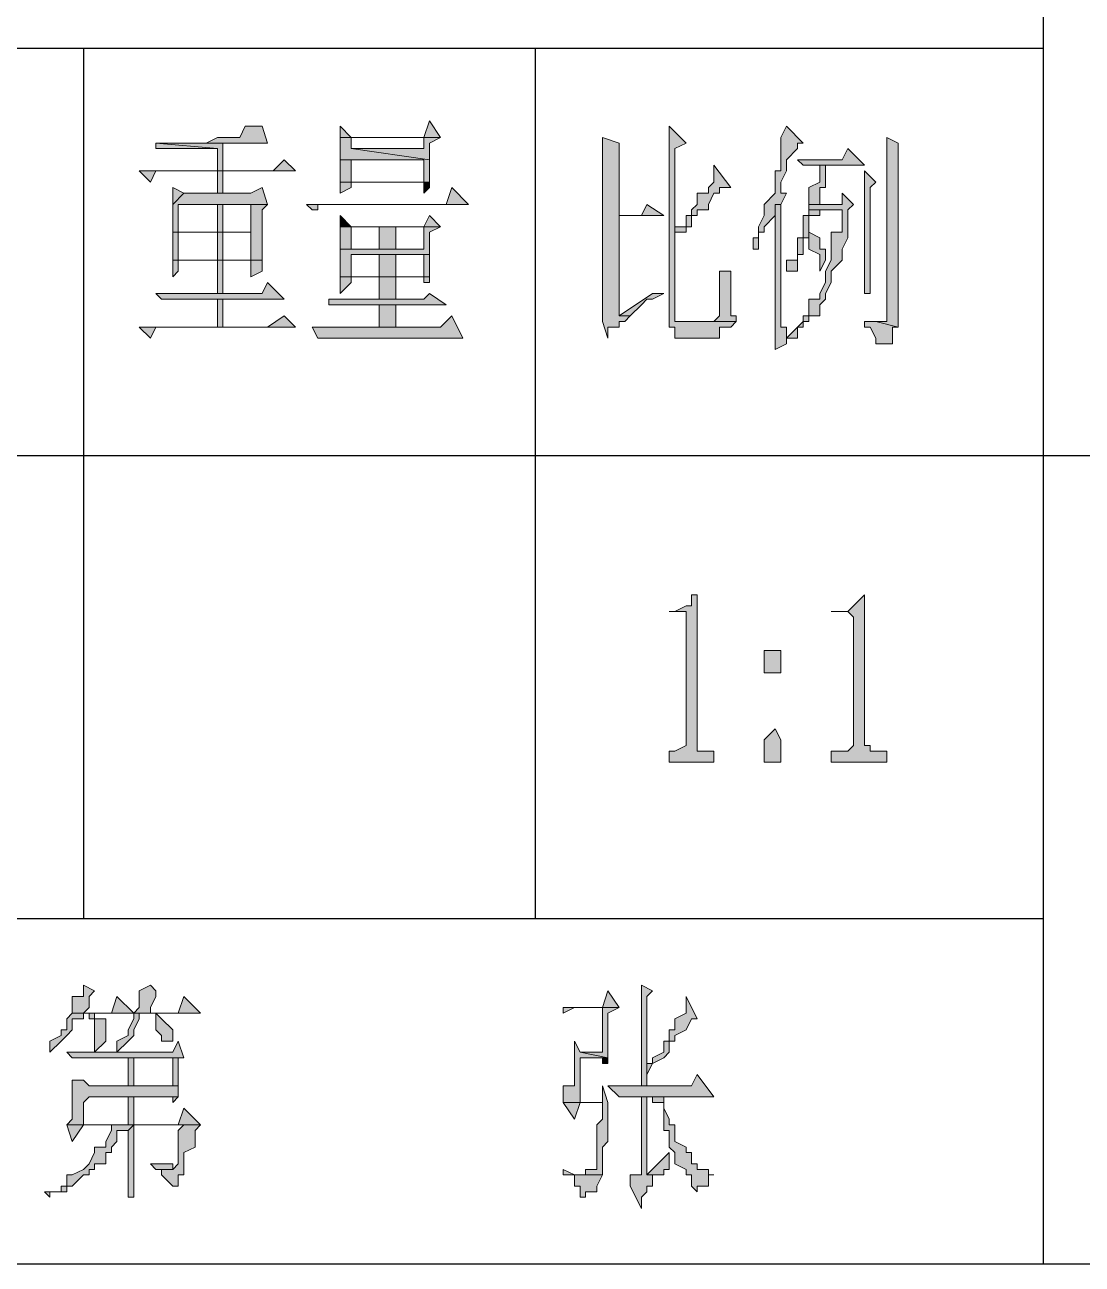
# Model space of a CAD drawing. Header units: millimetres. Extents: x 20 to 821, y 1 to 1134.
# Drawn here: x 724.59 to 758.7, y 0.5 to 40.5 of the extents above; entities that cross this region are included whole.
import ezdxf

# ---------------------------------------------------------------- set-up
doc = ezdxf.new("R2010")
doc.units = ezdxf.units.MM
doc.layers.add('1', color=7, linetype='Continuous')

msp = doc.modelspace()

# ---------------------------------------------------------------- hatches: boundary and pattern name
h = msp.add_hatch(color=0)
h.dxf.hatch_style = 2
h.paths.add_polyline_path([(732.24, 37.221732), (731.7, 37.221732), (731.52, 36.861732), (730.8, 36.861732), (730.44, 36.681732), (730.26, 36.681732), (732.42, 36.681732)])
h = msp.add_hatch(color=0)
h.dxf.hatch_style = 2
h.paths.add_polyline_path([(734.76, 37.221732), (734.76, 36.861732), (737.46, 36.861732), (737.46, 36.501732), (735.12, 36.501732), (737.64, 36.141732), (737.64, 36.681732), (738, 36.861732), (735.12, 36.861732)])
h = msp.add_hatch(color=0)
h.dxf.hatch_style = 2
h.paths.add_polyline_path([(737.64, 37.401732), (737.46, 36.861732), (735.12, 36.861732), (738, 36.861732)])
h = msp.add_hatch(color=0)
h.dxf.hatch_style = 2
h.paths.add_polyline_path([(745.38, 37.221732), (745.38, 30.741732), (745.56, 30.741732), (745.56, 30.381732), (745.92, 30.381732), (747, 30.381732), (747, 30.741732), (747.36, 30.741732), (747.54, 30.921732), (745.92, 30.921732), (745.56, 30.921732), (745.56, 31.101732), (745.56, 36.501732), (745.92, 36.681732)])
h = msp.add_hatch(color=0)
h.dxf.hatch_style = 2
h.paths.add_polyline_path([(749.16, 37.221732), (748.98, 36.861732), (748.98, 35.781732), (748.8, 35.781732), (748.8, 35.061732), (748.44, 34.701732), (748.44, 34.341732), (748.26, 33.981732), (748.26, 33.621732), (748.08, 33.621732), (748.08, 33.261732), (748.26, 33.261732), (748.26, 33.801732), (748.44, 33.801732), (748.44, 33.981732), (748.8, 34.341732), (748.8, 34.701732), (748.98, 34.701732), (749.16, 35.061732), (748.98, 35.061732), (748.98, 35.241732), (748.98, 35.421732), (749.16, 35.781732), (749.16, 36.141732), (749.52, 36.501732), (749.52, 36.681732), (749.7, 36.681732)])
h = msp.add_hatch(color=0)
h.dxf.hatch_style = 2
h.paths.add_polyline_path([(734.76, 36.861732), (734.76, 36.141732), (737.46, 36.141732), (737.46, 35.421732), (735.12, 35.421732), (734.76, 35.421732), (734.76, 35.241732), (734.76, 35.061732), (735.12, 35.241732), (735.12, 35.421732), (737.46, 35.421732), (737.64, 35.421732), (737.64, 35.781732), (737.64, 36.141732), (735.12, 36.501732), (735.12, 36.861732), (737.46, 36.861732)])
h = msp.add_hatch(color=0)
h.dxf.hatch_style = 2
h.paths.add_polyline_path([(743.22, 36.861732), (743.22, 30.921732), (743.4, 30.381732), (743.4, 30.741732), (743.76, 30.741732), (743.76, 30.921732), (743.94, 30.921732), (744.12, 31.101732), (743.76, 31.101732), (743.76, 34.341732), (745.2, 34.341732), (743.76, 34.341732), (743.76, 36.681732)])
h = msp.add_hatch(color=0)
h.dxf.hatch_style = 2
h.paths.add_polyline_path([(752.4, 36.861732), (752.4, 30.921732), (752.04, 30.921732), (752.76, 30.741732), (752.76, 36.681732)])
h = msp.add_hatch(color=0)
h.dxf.hatch_style = 2
h.paths.add_polyline_path([(728.82, 36.681732), (728.82, 36.501732), (729, 36.501732), (730.8, 36.501732)])
h = msp.add_hatch(color=0)
h.dxf.hatch_style = 2
h.paths.add_polyline_path([(730.26, 36.681732), (728.82, 36.681732), (730.8, 36.501732), (730.8, 35.781732), (730.98, 35.781732), (730.98, 36.681732), (731.16, 36.681732), (732.24, 36.681732), (732.42, 36.681732)])
h = msp.add_hatch(color=0)
h.dxf.hatch_style = 2
h.paths.add_polyline_path([(751.14, 36.501732), (750.96, 36.141732), (749.52, 36.141732), (749.7, 35.961732), (751.68, 35.961732)])
h = msp.add_hatch(color=0)
h.dxf.hatch_style = 2
h.paths.add_polyline_path([(732.96, 36.141732), (732.6, 35.781732), (728.28, 35.781732), (728.64, 35.421732), (728.82, 35.781732), (733.32, 35.781732)])
h = msp.add_hatch(color=0)
h.dxf.hatch_style = 2
h.paths.add_polyline_path([(734.76, 36.141732), (734.76, 35.421732), (735.12, 35.421732), (735.12, 36.141732), (737.46, 36.141732)])
h = msp.add_hatch(color=0)
h.dxf.hatch_style = 2
h.paths.add_polyline_path([(730.8, 35.061732), (730.98, 35.061732), (730.98, 35.781732), (730.8, 35.781732)])
h = msp.add_hatch(color=0)
h.dxf.hatch_style = 2
h.paths.add_polyline_path([(746.82, 35.961732), (746.82, 35.421732), (746.64, 35.241732), (746.64, 35.061732), (746.28, 35.061732), (746.28, 34.701732), (746.1, 34.521732), (746.1, 34.341732), (745.92, 34.341732), (745.92, 33.981732), (745.56, 33.981732), (745.56, 33.801732), (745.92, 33.801732), (745.92, 33.981732), (746.1, 33.981732), (746.1, 34.341732), (746.28, 34.341732), (746.28, 34.521732), (746.64, 34.521732), (746.64, 34.701732), (746.82, 35.061732), (747, 35.061732), (747, 35.241732), (747.36, 35.241732)])
h = msp.add_hatch(color=0)
h.dxf.hatch_style = 2
h.paths.add_polyline_path([(750.42, 35.961732), (750.24, 35.961732), (750.24, 35.781732), (750.24, 35.421732), (749.88, 35.241732), (749.88, 34.701732), (750.24, 34.701732), (750.24, 35.241732), (750.42, 35.241732)])
h = msp.add_hatch(color=0)
h.dxf.hatch_style = 2
h.paths.add_polyline_path([(751.68, 35.781732), (751.68, 31.821732), (751.86, 31.821732), (751.86, 35.241732), (752.04, 35.421732)])
h = msp.add_hatch(color=0)
h.dxf.hatch_style = 2
h.paths.add_polyline_path([(729.36, 35.241732), (729.36, 34.701732), (729.72, 35.061732)])
h = msp.add_hatch(color=0)
h.dxf.hatch_style = 2
h.paths.add_polyline_path([(732.24, 35.241732), (731.88, 35.061732), (729.72, 35.061732), (729.36, 34.701732), (729.36, 33.801732), (729.54, 33.801732), (729.54, 34.701732), (730.8, 34.701732), (732.42, 34.701732)])
h = msp.add_hatch(color=0)
h.dxf.hatch_style = 2
h.paths.add_polyline_path([(738.36, 35.241732), (738.18, 34.701732), (733.68, 34.701732), (733.86, 34.521732), (734.04, 34.521732), (734.04, 34.701732), (738.9, 34.701732)])
h = msp.add_hatch(color=0)
h.dxf.hatch_style = 2
h.paths.add_polyline_path([(737.64, 35.421732), (737.46, 35.421732), (737.46, 35.061732), (737.64, 35.241732)])
h = msp.add_hatch(color=0)
h.dxf.hatch_style = 2
h.paths.add_polyline_path([(750.96, 35.061732), (750.96, 34.701732), (750.24, 34.701732), (749.88, 34.701732), (749.88, 34.521732), (750.96, 34.521732), (750.96, 34.341732), (750.96, 33.801732), (750.6, 33.801732), (750.6, 32.901732), (750.42, 32.541732), (750.42, 32.181732), (750.24, 31.821732), (750.24, 31.641732), (749.88, 31.641732), (749.88, 31.461732), (749.88, 31.101732), (749.7, 31.101732), (749.7, 30.921732), (749.52, 30.741732), (749.16, 30.381732), (749.52, 30.381732), (749.52, 30.741732), (749.7, 30.741732), (749.7, 30.921732), (749.88, 30.921732), (749.88, 31.101732), (750.24, 31.101732), (750.24, 31.461732), (750.42, 31.641732), (750.42, 31.821732), (750.6, 32.181732), (750.6, 32.541732), (750.96, 32.901732), (750.96, 33.261732), (751.14, 33.621732), (751.14, 34.521732), (751.32, 34.701732)])
h = msp.add_hatch(color=0)
h.dxf.hatch_style = 2
h.paths.add_polyline_path([(732.42, 34.701732), (731.88, 34.701732), (731.88, 33.801732), (729.36, 33.801732), (730.8, 33.801732), (731.88, 33.801732), (731.88, 32.901732), (729.54, 32.901732), (732.24, 32.901732), (732.24, 34.521732)])
h = msp.add_hatch(color=0)
h.dxf.hatch_style = 2
h.paths.add_polyline_path([(730.8, 33.801732), (730.98, 33.801732), (730.98, 34.701732), (730.8, 34.701732)])
h = msp.add_hatch(color=0)
h.dxf.hatch_style = 2
h.paths.add_polyline_path([(744.66, 34.701732), (744.48, 34.341732), (743.76, 34.341732), (745.2, 34.341732)])
h = msp.add_hatch(color=0)
h.dxf.hatch_style = 2
h.paths.add_polyline_path([(748.98, 34.701732), (748.8, 34.701732), (748.8, 31.461732), (748.8, 30.021732), (749.16, 30.201732), (749.16, 30.741732), (748.98, 30.741732)])
h = msp.add_hatch(color=0)
h.dxf.hatch_style = 2
h.paths.add_polyline_path([(749.88, 34.521732), (749.88, 34.341732), (749.7, 34.341732), (749.7, 33.621732), (749.52, 33.621732), (749.52, 32.901732), (749.16, 32.901732), (749.16, 32.541732), (749.52, 32.541732), (749.52, 33.081732), (749.7, 33.081732), (749.7, 33.621732), (749.88, 33.621732), (749.88, 33.801732), (749.88, 33.981732), (749.88, 34.341732), (750.24, 34.341732), (750.24, 34.521732), (750.96, 34.521732)])
h = msp.add_hatch(color=0)
h.dxf.hatch_style = 2
h.paths.add_polyline_path([(737.64, 34.341732), (737.46, 33.981732), (734.76, 33.981732), (734.76, 33.801732), (734.76, 33.261732), (736.56, 33.261732), (735.12, 33.261732), (735.12, 33.981732), (738, 33.981732)])
h = msp.add_hatch(color=0)
h.dxf.hatch_style = 2
h.paths.add_polyline_path([(734.76, 34.341732), (734.76, 33.981732), (735.12, 33.981732)])
h = msp.add_hatch(color=0)
h.dxf.hatch_style = 2
h.paths.add_polyline_path([(729.36, 33.801732), (729.36, 32.901732), (731.88, 32.901732), (731.88, 32.361732), (732.24, 32.541732), (732.24, 32.901732), (729.54, 32.901732), (729.54, 33.801732), (730.8, 33.801732)])
h = msp.add_hatch(color=0)
h.dxf.hatch_style = 2
h.paths.add_polyline_path([(730.8, 33.801732), (730.8, 32.901732), (730.98, 32.901732), (730.98, 33.801732), (731.88, 33.801732)])
h = msp.add_hatch(color=0)
h.dxf.hatch_style = 2
h.paths.add_polyline_path([(738, 33.981732), (736.02, 33.981732), (737.46, 33.981732), (737.46, 33.261732), (736.56, 33.261732), (734.76, 33.261732), (734.76, 33.081732), (734.76, 32.361732), (736.02, 32.361732), (737.46, 32.361732), (737.46, 32.181732), (737.64, 32.181732), (737.64, 32.361732), (735.12, 32.361732), (735.12, 33.081732), (737.64, 33.081732), (737.64, 33.261732), (737.64, 33.801732)])
h = msp.add_hatch(color=0)
h.dxf.hatch_style = 2
h.paths.add_polyline_path([(736.02, 33.981732), (736.02, 33.261732), (735.12, 33.261732), (736.56, 33.261732), (736.56, 33.981732), (737.46, 33.981732)])
h = msp.add_hatch(color=0)
h.dxf.hatch_style = 2
h.paths.add_polyline_path([(749.88, 33.801732), (749.88, 33.261732), (750.24, 33.081732), (750.24, 32.541732), (750.42, 32.901732), (750.42, 33.261732), (750.24, 33.261732), (750.24, 33.621732)])
h = msp.add_hatch(color=0)
h.dxf.hatch_style = 2
h.paths.add_polyline_path([(729.36, 32.901732), (729.36, 32.361732), (729.54, 32.541732), (729.54, 32.901732), (730.8, 32.901732), (731.88, 32.901732)])
h = msp.add_hatch(color=0)
h.dxf.hatch_style = 2
h.paths.add_polyline_path([(730.8, 31.821732), (730.98, 31.821732), (730.98, 32.901732), (730.8, 32.901732)])
h = msp.add_hatch(color=0)
h.dxf.hatch_style = 2
h.paths.add_polyline_path([(737.64, 33.081732), (737.46, 33.081732), (737.46, 32.361732), (735.12, 32.361732), (737.64, 32.361732)])
h = msp.add_hatch(color=0)
h.dxf.hatch_style = 2
h.paths.add_polyline_path([(736.02, 32.361732), (736.56, 32.361732), (736.56, 33.081732), (736.02, 33.081732)])
h = msp.add_hatch(color=0)
h.dxf.hatch_style = 2
h.paths.add_polyline_path([(747.36, 32.541732), (747, 32.541732), (747, 32.361732), (747, 31.101732), (746.82, 30.921732), (745.92, 30.921732), (747.54, 30.921732), (747.54, 31.101732), (747.36, 31.101732), (747.36, 32.181732), (747.36, 32.361732)])
h = msp.add_hatch(color=0)
h.dxf.hatch_style = 2
h.paths.add_polyline_path([(732.42, 32.181732), (732.24, 31.821732), (728.82, 31.821732), (729, 31.641732), (732.96, 31.641732)])
h = msp.add_hatch(color=0)
h.dxf.hatch_style = 2
h.paths.add_polyline_path([(734.76, 32.361732), (734.76, 31.821732), (735.12, 32.181732), (735.12, 32.361732), (736.02, 32.361732)])
h = msp.add_hatch(color=0)
h.dxf.hatch_style = 2
h.paths.add_polyline_path([(736.02, 32.361732), (736.02, 31.641732), (736.56, 31.641732), (736.56, 32.361732), (737.46, 32.361732)])
h = msp.add_hatch(color=0)
h.dxf.hatch_style = 2
h.paths.add_polyline_path([(730.8, 30.741732), (730.98, 30.741732), (730.98, 31.641732), (730.8, 31.641732)])
h = msp.add_hatch(color=0)
h.dxf.hatch_style = 2
h.paths.add_polyline_path([(737.64, 31.821732), (737.46, 31.641732), (734.4, 31.641732), (734.4, 31.461732), (738.18, 31.461732)])
h = msp.add_hatch(color=0)
h.dxf.hatch_style = 2
h.paths.add_polyline_path([(744.84, 31.821732), (743.76, 31.101732), (744.12, 31.101732), (744.48, 31.461732), (744.66, 31.641732), (744.84, 31.641732), (745.2, 31.821732)])
h = msp.add_hatch(color=0)
h.dxf.hatch_style = 2
h.paths.add_polyline_path([(736.02, 30.741732), (736.56, 30.741732), (736.56, 31.461732), (736.02, 31.461732)])
h = msp.add_hatch(color=0)
h.dxf.hatch_style = 2
h.paths.add_polyline_path([(732.96, 31.101732), (732.42, 30.741732), (728.28, 30.741732), (728.64, 30.381732), (728.82, 30.741732), (733.32, 30.741732)])
h = msp.add_hatch(color=0)
h.dxf.hatch_style = 2
h.paths.add_polyline_path([(738.36, 31.101732), (738, 30.741732), (733.86, 30.741732), (734.04, 30.381732), (738.72, 30.381732)])
h = msp.add_hatch(color=0)
h.dxf.hatch_style = 2
h.paths.add_polyline_path([(751.68, 30.921732), (751.68, 30.741732), (751.86, 30.741732), (752.04, 30.381732), (752.04, 30.201732), (752.4, 30.201732), (752.58, 30.201732), (752.58, 30.381732), (752.58, 30.741732), (752.76, 30.741732), (752.04, 30.921732)])
h = msp.add_hatch(color=0)
h.dxf.hatch_style = 2
h.paths.add_polyline_path([(746.28, 22.101732), (746.1, 22.101732), (746.1, 21.741732), (745.92, 21.741732), (745.56, 21.561732), (745.38, 21.561732), (745.56, 21.561732), (745.92, 21.561732), (745.92, 21.381732), (745.92, 17.241732), (745.56, 17.061732), (745.38, 17.061732), (745.38, 16.701732), (746.82, 16.701732), (746.82, 17.061732), (746.64, 17.061732), (746.28, 17.061732), (746.28, 17.241732)])
h = msp.add_hatch(color=0)
h.dxf.hatch_style = 2
h.paths.add_polyline_path([(751.68, 22.101732), (751.32, 21.741732), (751.14, 21.561732), (750.6, 21.561732), (751.14, 21.561732), (751.32, 21.381732), (751.32, 17.241732), (751.14, 17.061732), (750.6, 17.061732), (750.6, 16.701732), (752.4, 16.701732), (752.4, 17.061732), (752.04, 17.061732), (751.86, 17.061732), (751.86, 17.241732), (751.68, 17.241732), (751.68, 17.421732)])
h = msp.add_hatch(color=0)
h.dxf.hatch_style = 2
h.paths.add_polyline_path([(748.8, 20.301732), (748.44, 20.301732), (748.44, 20.121732), (748.44, 19.581732), (748.8, 19.581732), (748.98, 19.581732), (748.98, 19.941732), (748.98, 20.301732)])
h = msp.add_hatch(color=0)
h.dxf.hatch_style = 2
h.paths.add_polyline_path([(748.8, 17.781732), (748.44, 17.421732), (748.44, 16.701732), (748.8, 16.701732), (748.98, 16.701732), (748.98, 17.061732), (748.98, 17.421732)])
h = msp.add_hatch(color=0)
h.dxf.hatch_style = 2
h.paths.add_polyline_path([(726.48, 9.501732), (726.48, 9.141732), (726.12, 9.141732), (726.12, 8.601732), (726.48, 8.601732), (726.66, 8.781732), (726.66, 9.141732), (726.84, 9.321732)])
h = msp.add_hatch(color=0)
h.dxf.hatch_style = 2
h.paths.add_polyline_path([(728.64, 9.501732), (728.28, 9.321732), (728.28, 8.781732), (728.1, 8.601732), (728.64, 8.601732), (728.64, 8.781732), (728.82, 9.141732), (728.82, 9.321732)])
h = msp.add_hatch(color=0)
h.dxf.hatch_style = 2
h.paths.add_polyline_path([(743.4, 9.321732), (743.22, 8.781732), (741.96, 8.781732), (741.96, 8.601732), (742.32, 8.781732), (743.76, 8.781732)])
h = msp.add_hatch(color=0)
h.dxf.hatch_style = 2
h.paths.add_polyline_path([(744.48, 9.501732), (744.48, 6.261732), (744.66, 6.261732), (744.66, 9.141732), (744.84, 9.321732)])
h = msp.add_hatch(color=0)
h.dxf.hatch_style = 2
h.paths.add_polyline_path([(727.56, 9.141732), (727.38, 8.601732), (726.12, 8.601732), (725.94, 8.421732), (725.94, 8.061732), (725.76, 8.061732), (725.76, 7.881732), (725.4, 7.701732), (725.4, 7.341732), (725.76, 7.701732), (725.94, 7.881732), (726.12, 8.061732), (726.12, 8.421732), (726.48, 8.421732), (726.48, 8.601732), (726.66, 8.601732), (726.84, 8.601732), (728.1, 8.601732)])
h = msp.add_hatch(color=0)
h.dxf.hatch_style = 2
h.paths.add_polyline_path([(729.72, 9.141732), (729.54, 8.601732), (728.1, 8.601732), (728.1, 8.421732), (727.92, 8.061732), (727.92, 7.881732), (727.56, 7.701732), (727.56, 7.341732), (727.92, 7.701732), (728.1, 7.881732), (728.1, 8.061732), (728.28, 8.421732), (728.28, 8.601732), (728.82, 8.601732), (730.26, 8.601732)])
h = msp.add_hatch(color=0)
h.dxf.hatch_style = 2
h.paths.add_polyline_path([(745.92, 9.141732), (745.92, 8.601732), (745.56, 8.421732), (745.56, 8.061732), (745.38, 8.061732), (745.38, 7.701732), (745.2, 7.701732), (745.2, 7.341732), (744.84, 7.161732), (744.84, 6.981732), (744.66, 6.981732), (744.66, 6.621732), (744.84, 6.981732), (745.2, 7.161732), (745.38, 7.341732), (745.38, 7.701732), (745.56, 7.701732), (745.56, 7.881732), (745.92, 8.061732), (746.1, 8.421732), (746.28, 8.421732)])
h = msp.add_hatch(color=0)
h.dxf.hatch_style = 2
h.paths.add_polyline_path([(726.84, 8.601732), (726.66, 8.601732), (726.66, 8.421732), (726.84, 8.421732), (726.84, 8.061732), (726.84, 7.341732), (727.2, 7.701732), (727.2, 8.421732), (726.84, 8.421732)])
h = msp.add_hatch(color=0)
h.dxf.hatch_style = 2
h.paths.add_polyline_path([(728.82, 8.601732), (728.82, 8.061732), (729, 7.881732), (729, 7.701732), (729.36, 7.701732), (729.36, 8.061732), (729, 8.421732)])
h = msp.add_hatch(color=0)
h.dxf.hatch_style = 2
h.paths.add_polyline_path([(743.76, 8.781732), (743.22, 8.781732), (743.22, 7.341732), (742.5, 7.341732), (743.4, 7.161732), (743.4, 8.601732)])
h = msp.add_hatch(color=0)
h.dxf.hatch_style = 2
h.paths.add_polyline_path([(729.54, 7.701732), (729.36, 7.341732), (725.94, 7.341732), (726.12, 7.161732), (729.72, 7.161732)])
h = msp.add_hatch(color=0)
h.dxf.hatch_style = 2
h.paths.add_polyline_path([(742.32, 7.701732), (742.32, 6.261732), (741.96, 6.261732), (741.96, 5.721732), (742.5, 5.721732), (742.5, 7.161732), (743.22, 7.161732), (743.4, 7.161732), (742.5, 7.341732)])
h = msp.add_hatch(color=0)
h.dxf.hatch_style = 2
h.paths.add_polyline_path([(727.92, 7.161732), (727.92, 6.261732), (726.66, 6.261732), (728.1, 6.261732), (728.1, 7.161732), (729.36, 7.161732)])
h = msp.add_hatch(color=0)
h.dxf.hatch_style = 2
h.paths.add_polyline_path([(729.72, 7.161732), (727.92, 7.161732), (729.36, 7.161732), (729.36, 6.261732), (728.1, 6.261732), (729.54, 6.261732), (729.54, 6.441732), (729.54, 7.161732)])
h = msp.add_hatch(color=0)
h.dxf.hatch_style = 2
h.paths.add_polyline_path([(743.4, 7.161732), (743.22, 7.161732), (743.22, 6.981732), (743.4, 6.981732)])
h = msp.add_hatch(color=0)
h.dxf.hatch_style = 2
h.paths.add_polyline_path([(726.48, 6.441732), (726.12, 6.441732), (726.12, 6.261732), (726.12, 5.181732), (725.94, 5.001732), (728.1, 5.001732), (726.48, 5.001732), (726.48, 5.721732), (726.66, 5.901732), (729.54, 5.901732), (729.54, 6.261732), (726.66, 6.261732)])
h = msp.add_hatch(color=0)
h.dxf.hatch_style = 2
h.paths.add_polyline_path([(746.28, 6.621732), (746.1, 6.261732), (743.4, 6.261732), (743.76, 5.901732), (746.82, 5.901732)])
h = msp.add_hatch(color=0)
h.dxf.hatch_style = 2
h.paths.add_polyline_path([(743.22, 6.261732), (743.22, 5.721732), (742.5, 5.721732), (741.96, 5.721732), (743.22, 5.721732), (743.22, 5.181732), (743.04, 5.001732), (743.04, 3.561732), (742.68, 3.561732), (742.68, 3.381732), (742.5, 3.381732), (743.22, 3.381732), (743.22, 3.561732), (743.22, 3.741732), (743.22, 4.281732), (743.4, 4.461732), (743.4, 5.721732)])
h = msp.add_hatch(color=0)
h.dxf.hatch_style = 2
h.paths.add_polyline_path([(727.92, 5.901732), (727.92, 5.001732), (726.48, 5.001732), (728.1, 5.001732), (728.1, 5.901732), (729.36, 5.901732)])
h = msp.add_hatch(color=0)
h.dxf.hatch_style = 2
h.paths.add_polyline_path([(729.54, 5.901732), (727.92, 5.901732), (729.36, 5.901732), (729.36, 5.721732)])
h = msp.add_hatch(color=0)
h.dxf.hatch_style = 2
h.paths.add_polyline_path([(741.96, 5.721732), (742.32, 5.181732), (742.5, 5.721732), (743.22, 5.721732)])
h = msp.add_hatch(color=0)
h.dxf.hatch_style = 2
h.paths.add_polyline_path([(744.66, 5.901732), (744.48, 5.901732), (744.48, 3.561732), (744.48, 3.381732), (744.12, 3.381732), (744.12, 3.021732), (744.48, 2.301732), (744.48, 2.661732), (744.66, 2.841732), (744.66, 3.021732), (744.84, 3.021732), (744.84, 3.381732), (744.66, 3.381732)])
h = msp.add_hatch(color=0)
h.dxf.hatch_style = 2
h.paths.add_polyline_path([(745.2, 5.901732), (744.84, 5.901732), (744.84, 5.721732), (745.2, 5.721732), (745.2, 5.541732), (745.2, 4.821732), (745.38, 4.821732), (745.38, 4.281732), (745.56, 4.101732), (745.56, 3.741732), (745.92, 3.561732), (745.92, 3.381732), (746.1, 3.381732), (746.1, 3.021732), (746.28, 2.841732), (746.28, 3.021732), (746.64, 3.021732), (746.64, 3.381732), (746.82, 3.381732), (746.64, 3.381732), (746.64, 3.561732), (746.28, 3.561732), (746.28, 3.741732), (746.1, 3.741732), (746.1, 4.101732), (745.92, 4.101732), (745.92, 4.281732), (745.56, 4.461732), (745.56, 5.001732), (745.38, 5.001732), (745.38, 5.181732), (745.2, 5.541732)])
h = msp.add_hatch(color=0)
h.dxf.hatch_style = 2
h.paths.add_polyline_path([(729.72, 5.541732), (729.54, 5.001732), (725.94, 5.001732), (726.12, 4.461732), (726.48, 5.001732), (730.26, 5.001732)])
h = msp.add_hatch(color=0)
h.dxf.hatch_style = 2
h.paths.add_polyline_path([(727.38, 5.001732), (727.38, 4.821732), (727.2, 4.461732), (727.2, 4.281732), (726.84, 4.281732), (726.84, 4.101732), (726.66, 3.741732), (726.48, 3.561732), (726.12, 3.381732), (725.94, 3.381732), (725.94, 3.021732), (725.76, 3.021732), (725.76, 2.841732), (725.22, 2.841732), (725.4, 2.661732), (725.4, 2.841732), (725.94, 2.841732), (725.94, 3.021732), (726.12, 3.021732), (726.48, 3.381732), (726.66, 3.381732), (726.66, 3.561732), (726.84, 3.561732), (726.84, 3.741732), (727.2, 3.741732), (727.2, 4.101732), (727.38, 4.101732), (727.38, 4.281732), (727.56, 4.461732), (727.56, 4.821732), (727.92, 4.821732), (728.1, 5.001732), (729.72, 5.001732)])
h = msp.add_hatch(color=0)
h.dxf.hatch_style = 2
h.paths.add_polyline_path([(730.26, 5.001732), (727.38, 5.001732), (729.72, 5.001732), (729.54, 4.821732), (729.54, 3.741732), (729.36, 3.561732), (728.82, 3.561732), (729, 3.561732), (729, 3.381732), (729.36, 3.021732), (729.54, 3.021732), (729.54, 3.381732), (729.72, 3.381732), (729.72, 3.561732), (729.72, 4.101732), (730.08, 4.281732), (730.08, 4.821732)])
h = msp.add_hatch(color=0)
h.dxf.hatch_style = 2
h.paths.add_polyline_path([(728.1, 5.001732), (727.92, 4.821732), (727.92, 2.661732), (728.1, 2.661732)])
h = msp.add_hatch(color=0)
h.dxf.hatch_style = 2
h.paths.add_polyline_path([(745.38, 4.101732), (744.66, 3.381732), (745.2, 3.381732), (745.2, 3.561732), (745.38, 3.561732), (745.38, 3.741732)])
h = msp.add_hatch(color=0)
h.dxf.hatch_style = 2
h.paths.add_polyline_path([(728.64, 3.741732), (728.82, 3.561732), (729.36, 3.561732), (729.36, 3.741732)])
h = msp.add_hatch(color=0)
h.dxf.hatch_style = 2
h.paths.add_polyline_path([(741.96, 3.561732), (741.96, 3.381732), (742.32, 3.381732), (742.32, 3.021732), (742.5, 3.021732), (742.5, 2.661732), (742.68, 2.661732), (742.68, 2.841732), (743.04, 2.841732), (743.04, 3.021732), (743.22, 3.381732), (742.32, 3.381732)])

# ---------------------------------------------------------------- linework, layer by layer
at = {"layer": '1', "color": 0, "lineweight": 25}
for points in [[(20.16, 1133.601732), (821.16, 1133.601732), (821.16, 0.501732), (20.16, 0.501732), (20.16, 1133.601732)], [(757.44, 78.261732), (757.44, 0.501732)], [(688.68, 39.741732), (757.44, 39.741732)], [(726.48, 39.741732), (726.48, 11.661732)], [(741.06, 11.661732), (741.06, 39.741732)], [(689.22, 26.601732), (757.8, 26.601732)], [(757.44, 26.601732), (821.16, 26.601732)], [(689.04, 11.661732), (757.44, 11.661732)]]:
    msp.add_lwpolyline(points, dxfattribs=at)
at = {"layer": '1', "color": 0, "lineweight": 5}
for points in [[(732.24, 37.221732), (731.7, 37.221732), (731.52, 36.861732), (730.8, 36.861732), (730.44, 36.681732), (730.26, 36.681732), (732.42, 36.681732), (732.24, 37.221732)], [(734.76, 37.221732), (734.76, 36.861732), (737.46, 36.861732), (737.46, 36.501732), (735.12, 36.501732), (737.64, 36.141732), (737.64, 36.681732), (738, 36.861732), (735.12, 36.861732), (734.76, 37.221732)], [(737.64, 37.401732), (737.46, 36.861732), (735.12, 36.861732), (738, 36.861732), (737.64, 37.401732)], [(745.38, 37.221732), (745.38, 30.741732), (745.56, 30.741732), (745.56, 30.381732), (745.92, 30.381732), (747, 30.381732), (747, 30.741732), (747.36, 30.741732), (747.54, 30.921732), (745.92, 30.921732), (745.56, 30.921732), (745.56, 31.101732), (745.56, 36.501732), (745.92, 36.681732), (745.38, 37.221732)], [(749.16, 37.221732), (748.98, 36.861732), (748.98, 35.781732), (748.8, 35.781732), (748.8, 35.061732), (748.44, 34.701732), (748.44, 34.341732), (748.26, 33.981732), (748.26, 33.621732), (748.08, 33.621732), (748.08, 33.261732), (748.26, 33.261732), (748.26, 33.801732), (748.44, 33.801732), (748.44, 33.981732), (748.8, 34.341732), (748.8, 34.701732), (748.98, 34.701732), (749.16, 35.061732), (748.98, 35.061732), (748.98, 35.241732), (748.98, 35.421732), (749.16, 35.781732), (749.16, 36.141732), (749.52, 36.501732), (749.52, 36.681732), (749.7, 36.681732), (749.16, 37.221732)], [(734.76, 36.861732), (734.76, 36.141732), (737.46, 36.141732), (737.46, 35.421732), (735.12, 35.421732), (734.76, 35.421732), (734.76, 35.241732), (734.76, 35.061732), (735.12, 35.241732), (735.12, 35.421732), (737.46, 35.421732), (737.64, 35.421732), (737.64, 35.781732), (737.64, 36.141732), (735.12, 36.501732), (735.12, 36.861732), (737.46, 36.861732), (734.76, 36.861732)], [(743.22, 36.861732), (743.22, 30.921732), (743.4, 30.381732), (743.4, 30.741732), (743.76, 30.741732), (743.76, 30.921732), (743.94, 30.921732), (744.12, 31.101732), (743.76, 31.101732), (743.76, 34.341732), (745.2, 34.341732), (743.76, 34.341732), (743.76, 36.681732), (743.22, 36.861732)], [(752.4, 36.861732), (752.4, 30.921732), (752.04, 30.921732), (752.76, 30.741732), (752.76, 36.681732), (752.4, 36.861732)], [(728.82, 36.681732), (728.82, 36.501732), (729, 36.501732), (730.8, 36.501732), (728.82, 36.681732)], [(730.26, 36.681732), (728.82, 36.681732), (730.8, 36.501732), (730.8, 35.781732), (730.98, 35.781732), (730.98, 36.681732), (731.16, 36.681732), (732.24, 36.681732), (732.42, 36.681732), (730.26, 36.681732)], [(751.14, 36.501732), (750.96, 36.141732), (749.52, 36.141732), (749.7, 35.961732), (751.68, 35.961732), (751.14, 36.501732)], [(732.96, 36.141732), (732.6, 35.781732), (728.28, 35.781732), (728.64, 35.421732), (728.82, 35.781732), (733.32, 35.781732), (732.96, 36.141732)], [(734.76, 36.141732), (734.76, 35.421732), (735.12, 35.421732), (735.12, 36.141732), (737.46, 36.141732), (734.76, 36.141732)], [(730.8, 35.061732), (730.98, 35.061732), (730.98, 35.781732), (730.8, 35.781732), (730.8, 35.061732)], [(746.82, 35.961732), (746.82, 35.421732), (746.64, 35.241732), (746.64, 35.061732), (746.28, 35.061732), (746.28, 34.701732), (746.1, 34.521732), (746.1, 34.341732), (745.92, 34.341732), (745.92, 33.981732), (745.56, 33.981732), (745.56, 33.801732), (745.92, 33.801732), (745.92, 33.981732), (746.1, 33.981732), (746.1, 34.341732), (746.28, 34.341732), (746.28, 34.521732), (746.64, 34.521732), (746.64, 34.701732), (746.82, 35.061732), (747, 35.061732), (747, 35.241732), (747.36, 35.241732), (746.82, 35.961732)], [(750.42, 35.961732), (750.24, 35.961732), (750.24, 35.781732), (750.24, 35.421732), (749.88, 35.241732), (749.88, 34.701732), (750.24, 34.701732), (750.24, 35.241732), (750.42, 35.241732), (750.42, 35.961732)], [(751.68, 35.781732), (751.68, 31.821732), (751.86, 31.821732), (751.86, 35.241732), (752.04, 35.421732), (751.68, 35.781732)], [(729.36, 35.241732), (729.36, 34.701732), (729.72, 35.061732), (729.36, 35.241732)], [(732.24, 35.241732), (731.88, 35.061732), (729.72, 35.061732), (729.36, 34.701732), (729.36, 33.801732), (729.54, 33.801732), (729.54, 34.701732), (730.8, 34.701732), (732.42, 34.701732), (732.24, 35.241732)], [(738.36, 35.241732), (738.18, 34.701732), (733.68, 34.701732), (733.86, 34.521732), (734.04, 34.521732), (734.04, 34.701732), (738.9, 34.701732), (738.36, 35.241732)], [(737.64, 35.421732), (737.46, 35.421732), (737.46, 35.061732), (737.64, 35.241732), (737.64, 35.421732)], [(750.96, 35.061732), (750.96, 34.701732), (750.24, 34.701732), (749.88, 34.701732), (749.88, 34.521732), (750.96, 34.521732), (750.96, 34.341732), (750.96, 33.801732), (750.6, 33.801732), (750.6, 32.901732), (750.42, 32.541732), (750.42, 32.181732), (750.24, 31.821732), (750.24, 31.641732), (749.88, 31.641732), (749.88, 31.461732), (749.88, 31.101732), (749.7, 31.101732), (749.7, 30.921732), (749.52, 30.741732), (749.16, 30.381732), (749.52, 30.381732), (749.52, 30.741732), (749.7, 30.741732), (749.7, 30.921732), (749.88, 30.921732), (749.88, 31.101732), (750.24, 31.101732), (750.24, 31.461732), (750.42, 31.641732), (750.42, 31.821732), (750.6, 32.181732), (750.6, 32.541732), (750.96, 32.901732), (750.96, 33.261732), (751.14, 33.621732), (751.14, 34.521732), (751.32, 34.701732), (750.96, 35.061732)], [(732.42, 34.701732), (731.88, 34.701732), (731.88, 33.801732), (729.36, 33.801732), (730.8, 33.801732), (731.88, 33.801732), (731.88, 32.901732), (729.54, 32.901732), (732.24, 32.901732), (732.24, 34.521732), (732.42, 34.701732)], [(730.8, 33.801732), (730.98, 33.801732), (730.98, 34.701732), (730.8, 34.701732), (730.8, 33.801732)], [(744.66, 34.701732), (744.48, 34.341732), (743.76, 34.341732), (745.2, 34.341732), (744.66, 34.701732)], [(748.98, 34.701732), (748.8, 34.701732), (748.8, 31.461732), (748.8, 30.021732), (749.16, 30.201732), (749.16, 30.741732), (748.98, 30.741732), (748.98, 34.701732)], [(749.88, 34.521732), (749.88, 34.341732), (749.7, 34.341732), (749.7, 33.621732), (749.52, 33.621732), (749.52, 32.901732), (749.16, 32.901732), (749.16, 32.541732), (749.52, 32.541732), (749.52, 33.081732), (749.7, 33.081732), (749.7, 33.621732), (749.88, 33.621732), (749.88, 33.801732), (749.88, 33.981732), (749.88, 34.341732), (750.24, 34.341732), (750.24, 34.521732), (750.96, 34.521732), (749.88, 34.521732)], [(737.64, 34.341732), (737.46, 33.981732), (734.76, 33.981732), (734.76, 33.801732), (734.76, 33.261732), (736.56, 33.261732), (735.12, 33.261732), (735.12, 33.981732), (738, 33.981732), (737.64, 34.341732)], [(734.76, 34.341732), (734.76, 33.981732), (735.12, 33.981732), (734.76, 34.341732)], [(729.36, 33.801732), (729.36, 32.901732), (731.88, 32.901732), (731.88, 32.361732), (732.24, 32.541732), (732.24, 32.901732), (729.54, 32.901732), (729.54, 33.801732), (730.8, 33.801732), (729.36, 33.801732)], [(730.8, 33.801732), (730.8, 32.901732), (730.98, 32.901732), (730.98, 33.801732), (731.88, 33.801732), (730.8, 33.801732)], [(738, 33.981732), (736.02, 33.981732), (737.46, 33.981732), (737.46, 33.261732), (736.56, 33.261732), (734.76, 33.261732), (734.76, 33.081732), (734.76, 32.361732), (736.02, 32.361732), (737.46, 32.361732), (737.46, 32.181732), (737.64, 32.181732), (737.64, 32.361732), (735.12, 32.361732), (735.12, 33.081732), (737.64, 33.081732), (737.64, 33.261732), (737.64, 33.801732), (738, 33.981732)], [(736.02, 33.981732), (736.02, 33.261732), (735.12, 33.261732), (736.56, 33.261732), (736.56, 33.981732), (737.46, 33.981732), (736.02, 33.981732)], [(749.88, 33.801732), (749.88, 33.261732), (750.24, 33.081732), (750.24, 32.541732), (750.42, 32.901732), (750.42, 33.261732), (750.24, 33.261732), (750.24, 33.621732), (749.88, 33.801732)], [(729.36, 32.901732), (729.36, 32.361732), (729.54, 32.541732), (729.54, 32.901732), (730.8, 32.901732), (731.88, 32.901732), (729.36, 32.901732)], [(730.8, 31.821732), (730.98, 31.821732), (730.98, 32.901732), (730.8, 32.901732), (730.8, 31.821732)], [(737.64, 33.081732), (737.46, 33.081732), (737.46, 32.361732), (735.12, 32.361732), (737.64, 32.361732), (737.64, 33.081732)], [(736.02, 32.361732), (736.56, 32.361732), (736.56, 33.081732), (736.02, 33.081732), (736.02, 32.361732)], [(747.36, 32.541732), (747, 32.541732), (747, 32.361732), (747, 31.101732), (746.82, 30.921732), (745.92, 30.921732), (747.54, 30.921732), (747.54, 31.101732), (747.36, 31.101732), (747.36, 32.181732), (747.36, 32.361732), (747.36, 32.541732)], [(732.42, 32.181732), (732.24, 31.821732), (728.82, 31.821732), (729, 31.641732), (732.96, 31.641732), (732.42, 32.181732)], [(734.76, 32.361732), (734.76, 31.821732), (735.12, 32.181732), (735.12, 32.361732), (736.02, 32.361732), (734.76, 32.361732)], [(736.02, 32.361732), (736.02, 31.641732), (736.56, 31.641732), (736.56, 32.361732), (737.46, 32.361732), (736.02, 32.361732)], [(730.8, 30.741732), (730.98, 30.741732), (730.98, 31.641732), (730.8, 31.641732), (730.8, 30.741732)], [(737.64, 31.821732), (737.46, 31.641732), (734.4, 31.641732), (734.4, 31.461732), (738.18, 31.461732), (737.64, 31.821732)], [(744.84, 31.821732), (743.76, 31.101732), (744.12, 31.101732), (744.48, 31.461732), (744.66, 31.641732), (744.84, 31.641732), (745.2, 31.821732), (744.84, 31.821732)], [(736.02, 30.741732), (736.56, 30.741732), (736.56, 31.461732), (736.02, 31.461732), (736.02, 30.741732)], [(732.96, 31.101732), (732.42, 30.741732), (728.28, 30.741732), (728.64, 30.381732), (728.82, 30.741732), (733.32, 30.741732), (732.96, 31.101732)], [(738.36, 31.101732), (738, 30.741732), (733.86, 30.741732), (734.04, 30.381732), (738.72, 30.381732), (738.36, 31.101732)], [(751.68, 30.921732), (751.68, 30.741732), (751.86, 30.741732), (752.04, 30.381732), (752.04, 30.201732), (752.4, 30.201732), (752.58, 30.201732), (752.58, 30.381732), (752.58, 30.741732), (752.76, 30.741732), (752.04, 30.921732), (751.68, 30.921732)], [(746.28, 22.101732), (746.1, 22.101732), (746.1, 21.741732), (745.92, 21.741732), (745.56, 21.561732), (745.38, 21.561732), (745.56, 21.561732), (745.92, 21.561732), (745.92, 21.381732), (745.92, 17.241732), (745.56, 17.061732), (745.38, 17.061732), (745.38, 16.701732), (746.82, 16.701732), (746.82, 17.061732), (746.64, 17.061732), (746.28, 17.061732), (746.28, 17.241732), (746.28, 22.101732)], [(751.68, 22.101732), (751.32, 21.741732), (751.14, 21.561732), (750.6, 21.561732), (751.14, 21.561732), (751.32, 21.381732), (751.32, 17.241732), (751.14, 17.061732), (750.6, 17.061732), (750.6, 16.701732), (752.4, 16.701732), (752.4, 17.061732), (752.04, 17.061732), (751.86, 17.061732), (751.86, 17.241732), (751.68, 17.241732), (751.68, 17.421732), (751.68, 22.101732)], [(748.8, 20.301732), (748.44, 20.301732), (748.44, 20.121732), (748.44, 19.581732), (748.8, 19.581732), (748.98, 19.581732), (748.98, 19.941732), (748.98, 20.301732), (748.8, 20.301732)], [(748.8, 17.781732), (748.44, 17.421732), (748.44, 16.701732), (748.8, 16.701732), (748.98, 16.701732), (748.98, 17.061732), (748.98, 17.421732), (748.8, 17.781732)], [(726.48, 9.501732), (726.48, 9.141732), (726.12, 9.141732), (726.12, 8.601732), (726.48, 8.601732), (726.66, 8.781732), (726.66, 9.141732), (726.84, 9.321732), (726.48, 9.501732)], [(728.64, 9.501732), (728.28, 9.321732), (728.28, 8.781732), (728.1, 8.601732), (728.64, 8.601732), (728.64, 8.781732), (728.82, 9.141732), (728.82, 9.321732), (728.64, 9.501732)], [(743.4, 9.321732), (743.22, 8.781732), (741.96, 8.781732), (741.96, 8.601732), (742.32, 8.781732), (743.76, 8.781732), (743.4, 9.321732)], [(744.48, 9.501732), (744.48, 6.261732), (744.66, 6.261732), (744.66, 9.141732), (744.84, 9.321732), (744.48, 9.501732)], [(727.56, 9.141732), (727.38, 8.601732), (726.12, 8.601732), (725.94, 8.421732), (725.94, 8.061732), (725.76, 8.061732), (725.76, 7.881732), (725.4, 7.701732), (725.4, 7.341732), (725.76, 7.701732), (725.94, 7.881732), (726.12, 8.061732), (726.12, 8.421732), (726.48, 8.421732), (726.48, 8.601732), (726.66, 8.601732), (726.84, 8.601732), (728.1, 8.601732), (727.56, 9.141732)], [(729.72, 9.141732), (729.54, 8.601732), (728.1, 8.601732), (728.1, 8.421732), (727.92, 8.061732), (727.92, 7.881732), (727.56, 7.701732), (727.56, 7.341732), (727.92, 7.701732), (728.1, 7.881732), (728.1, 8.061732), (728.28, 8.421732), (728.28, 8.601732), (728.82, 8.601732), (730.26, 8.601732), (729.72, 9.141732)], [(745.92, 9.141732), (745.92, 8.601732), (745.56, 8.421732), (745.56, 8.061732), (745.38, 8.061732), (745.38, 7.701732), (745.2, 7.701732), (745.2, 7.341732), (744.84, 7.161732), (744.84, 6.981732), (744.66, 6.981732), (744.66, 6.621732), (744.84, 6.981732), (745.2, 7.161732), (745.38, 7.341732), (745.38, 7.701732), (745.56, 7.701732), (745.56, 7.881732), (745.92, 8.061732), (746.1, 8.421732), (746.28, 8.421732), (745.92, 9.141732)], [(726.84, 8.601732), (726.66, 8.601732), (726.66, 8.421732), (726.84, 8.421732), (726.84, 8.061732), (726.84, 7.341732), (727.2, 7.701732), (727.2, 8.421732), (726.84, 8.421732), (726.84, 8.601732)], [(728.82, 8.601732), (728.82, 8.061732), (729, 7.881732), (729, 7.701732), (729.36, 7.701732), (729.36, 8.061732), (729, 8.421732), (728.82, 8.601732)], [(743.76, 8.781732), (743.22, 8.781732), (743.22, 7.341732), (742.5, 7.341732), (743.4, 7.161732), (743.4, 8.601732), (743.76, 8.781732)], [(729.54, 7.701732), (729.36, 7.341732), (725.94, 7.341732), (726.12, 7.161732), (729.72, 7.161732), (729.54, 7.701732)], [(742.32, 7.701732), (742.32, 6.261732), (741.96, 6.261732), (741.96, 5.721732), (742.5, 5.721732), (742.5, 7.161732), (743.22, 7.161732), (743.4, 7.161732), (742.5, 7.341732), (742.32, 7.701732)], [(727.92, 7.161732), (727.92, 6.261732), (726.66, 6.261732), (728.1, 6.261732), (728.1, 7.161732), (729.36, 7.161732), (727.92, 7.161732)], [(729.72, 7.161732), (727.92, 7.161732), (729.36, 7.161732), (729.36, 6.261732), (728.1, 6.261732), (729.54, 6.261732), (729.54, 6.441732), (729.54, 7.161732), (729.72, 7.161732)], [(743.4, 7.161732), (743.22, 7.161732), (743.22, 6.981732), (743.4, 6.981732), (743.4, 7.161732)], [(726.48, 6.441732), (726.12, 6.441732), (726.12, 6.261732), (726.12, 5.181732), (725.94, 5.001732), (728.1, 5.001732), (726.48, 5.001732), (726.48, 5.721732), (726.66, 5.901732), (729.54, 5.901732), (729.54, 6.261732), (726.66, 6.261732), (726.48, 6.441732)], [(746.28, 6.621732), (746.1, 6.261732), (743.4, 6.261732), (743.76, 5.901732), (746.82, 5.901732), (746.28, 6.621732)], [(743.22, 6.261732), (743.22, 5.721732), (742.5, 5.721732), (741.96, 5.721732), (743.22, 5.721732), (743.22, 5.181732), (743.04, 5.001732), (743.04, 3.561732), (742.68, 3.561732), (742.68, 3.381732), (742.5, 3.381732), (743.22, 3.381732), (743.22, 3.561732), (743.22, 3.741732), (743.22, 4.281732), (743.4, 4.461732), (743.4, 5.721732), (743.22, 6.261732)], [(727.92, 5.901732), (727.92, 5.001732), (726.48, 5.001732), (728.1, 5.001732), (728.1, 5.901732), (729.36, 5.901732), (727.92, 5.901732)], [(729.54, 5.901732), (727.92, 5.901732), (729.36, 5.901732), (729.36, 5.721732), (729.54, 5.901732)], [(741.96, 5.721732), (742.32, 5.181732), (742.5, 5.721732), (743.22, 5.721732), (741.96, 5.721732)], [(744.66, 5.901732), (744.48, 5.901732), (744.48, 3.561732), (744.48, 3.381732), (744.12, 3.381732), (744.12, 3.021732), (744.48, 2.301732), (744.48, 2.661732), (744.66, 2.841732), (744.66, 3.021732), (744.84, 3.021732), (744.84, 3.381732), (744.66, 3.381732), (744.66, 5.901732)], [(745.2, 5.901732), (744.84, 5.901732), (744.84, 5.721732), (745.2, 5.721732), (745.2, 5.541732), (745.2, 4.821732), (745.38, 4.821732), (745.38, 4.281732), (745.56, 4.101732), (745.56, 3.741732), (745.92, 3.561732), (745.92, 3.381732), (746.1, 3.381732), (746.1, 3.021732), (746.28, 2.841732), (746.28, 3.021732), (746.28, 3.021732), (746.64, 3.021732), (746.64, 3.381732), (746.82, 3.381732), (746.64, 3.381732), (746.64, 3.561732), (746.28, 3.561732), (746.28, 3.741732), (746.1, 3.741732), (746.1, 4.101732), (745.92, 4.101732), (745.92, 4.281732), (745.56, 4.461732), (745.56, 5.001732), (745.38, 5.001732), (745.38, 5.181732), (745.2, 5.541732), (745.2, 5.901732)], [(729.72, 5.541732), (729.54, 5.001732), (725.94, 5.001732), (726.12, 4.461732), (726.48, 5.001732), (730.26, 5.001732), (729.72, 5.541732)], [(727.38, 5.001732), (727.38, 4.821732), (727.2, 4.461732), (727.2, 4.281732), (726.84, 4.281732), (726.84, 4.101732), (726.66, 3.741732), (726.48, 3.561732), (726.12, 3.381732), (725.94, 3.381732), (725.94, 3.021732), (725.76, 3.021732), (725.76, 2.841732), (725.22, 2.841732), (725.4, 2.661732), (725.4, 2.841732), (725.94, 2.841732), (725.94, 3.021732), (726.12, 3.021732), (726.48, 3.381732), (726.66, 3.381732), (726.66, 3.561732), (726.84, 3.561732), (726.84, 3.741732), (727.2, 3.741732), (727.2, 4.101732), (727.38, 4.101732), (727.38, 4.281732), (727.56, 4.461732), (727.56, 4.821732), (727.92, 4.821732), (728.1, 5.001732), (729.72, 5.001732), (727.38, 5.001732)], [(730.26, 5.001732), (727.38, 5.001732), (729.72, 5.001732), (729.54, 4.821732), (729.54, 3.741732), (729.36, 3.561732), (728.82, 3.561732), (729, 3.561732), (729, 3.381732), (729.36, 3.021732), (729.54, 3.021732), (729.54, 3.381732), (729.72, 3.381732), (729.72, 3.561732), (729.72, 4.101732), (730.08, 4.281732), (730.08, 4.821732), (730.26, 5.001732)], [(728.1, 5.001732), (727.92, 4.821732), (727.92, 2.661732), (728.1, 2.661732), (728.1, 5.001732)], [(745.38, 4.101732), (744.66, 3.381732), (745.2, 3.381732), (745.2, 3.561732), (745.38, 3.561732), (745.38, 3.741732), (745.38, 4.101732)], [(728.64, 3.741732), (728.82, 3.561732), (729.36, 3.561732), (729.36, 3.741732), (728.64, 3.741732)], [(741.96, 3.561732), (741.96, 3.381732), (742.32, 3.381732), (742.32, 3.021732), (742.5, 3.021732), (742.5, 2.661732), (742.68, 2.661732), (742.68, 2.841732), (743.04, 2.841732), (743.04, 3.021732), (743.22, 3.381732), (742.32, 3.381732), (741.96, 3.561732)]]:
    msp.add_lwpolyline(points, dxfattribs=at)

doc.saveas('drawing.dxf')
